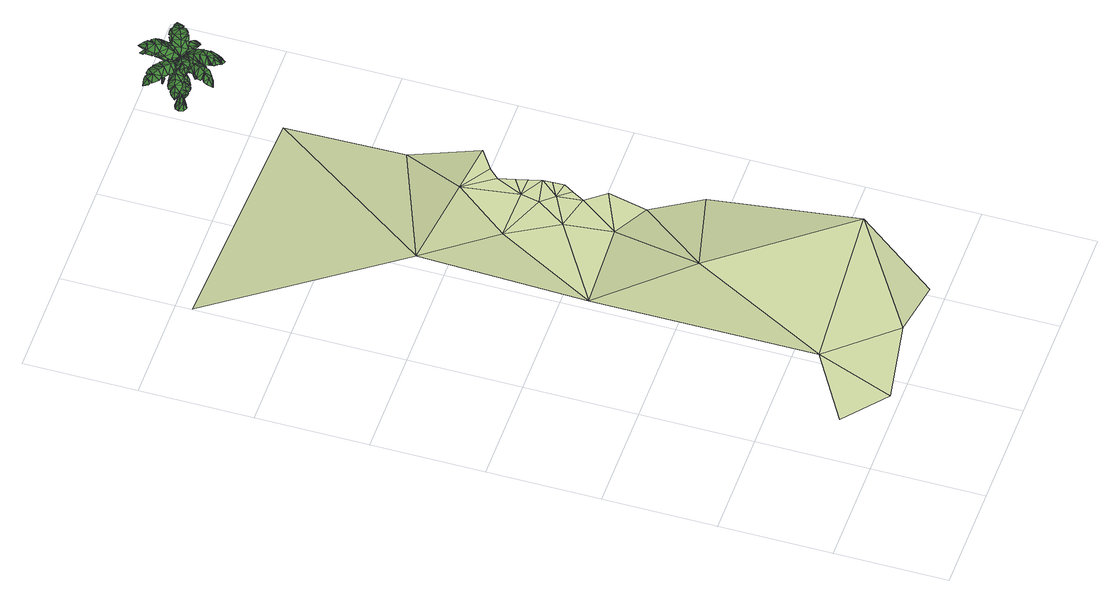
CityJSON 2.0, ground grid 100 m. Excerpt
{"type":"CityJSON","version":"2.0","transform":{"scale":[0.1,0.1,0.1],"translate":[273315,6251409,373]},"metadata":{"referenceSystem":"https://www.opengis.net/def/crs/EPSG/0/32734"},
"CityObjects":{
"tree1":{"type":"SolitaryVegetationObject","attributes":{"height":2.2,"width":0.14,"group":"standard","type":"palm","footprint":[263550.84,6242657.91],"ground_height":24.3},"geometry":[{"type":"MultiSurface","lod":"2","boundaries":[[[0,1,2]],[[2,3,4]],[[5,6,7]],[[8,0,9]],[[10,0,2]],[[9,11,5]],[[12,13,14]],[[14,15,16]],[[17,18,19]],[[20,12,21]],[[22,12,14]],[[21,23,17]],[[24,25,26]],[[26,27,28]],[[29,30,31]],[[32,24,33]],[[34,24,26]],[[33,35,29]],[[36,37,38]],[[39,40,41]],[[40,39,42]],[[43,44,45]],[[44,43,46]],[[47,48,49]],[[48,47,50]],[[51,52,53]],[[52,51,54]],[[55,56,57]],[[56,55,58]],[[59,60,61]],[[60,59,62]],[[63,64,65]],[[37,36,66]],[[64,63,67]],[[68,36,69]],[[40,70,71]],[[36,68,72]],[[73,64,74]],[[75,60,76]],[[64,73,77]],[[78,56,79]],[[60,75,80]],[[81,52,82]],[[56,78,83]],[[84,48,85]],[[52,81,86]],[[87,44,88]],[[48,84,89]],[[70,40,90]],[[44,87,91]],[[92,93,94]],[[94,95,96]],[[97,98,99]],[[100,92,101]],[[102,92,94]],[[101,103,97]],[[104,105,106]],[[106,107,108]],[[109,110,111]],[[112,104,113]],[[114,104,106]],[[113,115,109]],[[116,117,118]],[[118,119,120]],[[121,122,123]],[[124,116,125]],[[126,116,118]],[[125,127,121]],[[128,129,130]],[[130,131,132]],[[133,134,135]],[[136,128,137]],[[138,128,130]],[[137,139,133]],[[140,141,142]],[[142,143,144]],[[145,146,147]],[[148,140,149]],[[150,140,142]],[[149,151,145]],[[152,153,154]],[[154,155,156]],[[157,158,159]],[[160,152,161]],[[162,152,154]],[[161,163,157]],[[164,165,166]],[[166,167,168]],[[169,170,171]],[[172,164,173]],[[174,164,166]],[[173,175,169]],[[176,177,178]],[[178,179,180]],[[181,182,183]],[[184,176,185]],[[186,176,178]],[[185,187,181]],[[188,189,190]],[[190,191,192]],[[193,194,195]],[[196,188,197]],[[198,188,190]],[[197,199,193]],[[200,201,202]],[[201,203,204]],[[205,206,207]],[[208,209,200]],[[210,201,200]],[[209,205,211]],[[212,213,214]],[[213,215,216]],[[217,218,219]],[[220,221,212]],[[222,213,212]],[[221,217,223]],[[224,225,226]],[[225,227,228]],[[229,230,231]],[[232,233,224]],[[234,225,224]],[[233,229,235]],[[10,2,236]],[[10,236,237]],[[236,2,4]],[[236,4,238]],[[5,11,239]],[[5,239,240]],[[8,241,1]],[[8,1,0]],[[10,242,243]],[[10,243,0]],[[5,7,8]],[[5,8,9]],[[244,245,11]],[[244,11,9]],[[5,240,246]],[[5,246,247]],[[247,248,6]],[[247,6,5]],[[249,250,248]],[[249,248,247]],[[247,246,251]],[[247,251,249]],[[244,9,0]],[[244,0,243]],[[4,3,252]],[[4,252,253]],[[2,1,254]],[[2,254,3]],[[22,14,255]],[[22,255,256]],[[255,14,16]],[[255,16,257]],[[17,23,258]],[[17,258,259]],[[20,260,13]],[[20,13,12]],[[22,261,262]],[[22,262,12]],[[17,19,20]],[[17,20,21]],[[263,264,23]],[[263,23,21]],[[17,259,265]],[[17,265,266]],[[266,267,18]],[[266,18,17]],[[268,269,267]],[[268,267,266]],[[266,265,270]],[[266,270,268]],[[263,21,12]],[[263,12,262]],[[16,15,271]],[[16,271,272]],[[14,13,273]],[[14,273,15]],[[34,26,274]],[[34,274,275]],[[274,26,28]],[[274,28,276]],[[29,35,277]],[[29,277,278]],[[32,279,25]],[[32,25,24]],[[34,280,281]],[[34,281,24]],[[29,31,32]],[[29,32,33]],[[282,283,35]],[[282,35,33]],[[29,278,284]],[[29,284,285]],[[285,286,30]],[[285,30,29]],[[287,288,286]],[[287,286,285]],[[285,284,289]],[[285,289,287]],[[282,33,24]],[[282,24,281]],[[28,27,290]],[[28,290,291]],[[26,25,292]],[[26,292,27]],[[293,294,295]],[[293,295,296]],[[294,297,298]],[[294,298,295]],[[297,299,300]],[[297,300,298]],[[299,301,302]],[[299,302,300]],[[301,303,304]],[[301,304,302]],[[303,305,306]],[[303,306,304]],[[305,307,308]],[[305,308,306]],[[307,293,296]],[[307,296,308]],[[309,310,311]],[[309,311,312]],[[310,313,314]],[[310,314,311]],[[313,315,316]],[[313,316,314]],[[315,317,318]],[[315,318,316]],[[317,319,320]],[[317,320,318]],[[319,321,322]],[[319,322,320]],[[321,323,324]],[[321,324,322]],[[323,309,312]],[[323,312,324]],[[41,38,37]],[[41,37,39]],[[45,42,39]],[[45,39,43]],[[49,46,43]],[[49,43,47]],[[53,50,47]],[[53,47,51]],[[57,54,51]],[[57,51,55]],[[61,58,55]],[[61,55,59]],[[65,62,59]],[[65,59,63]],[[63,37,66]],[[63,66,67]],[[325,70,87]],[[325,87,84]],[[325,84,81]],[[325,81,78]],[[325,78,75]],[[325,75,73]],[[325,73,68]],[[325,68,70]],[[314,43,39]],[[314,39,311]],[[316,47,43]],[[316,43,314]],[[318,51,47]],[[318,47,316]],[[320,55,51]],[[320,51,318]],[[322,59,55]],[[322,55,320]],[[324,63,59]],[[324,59,322]],[[312,37,63]],[[312,63,324]],[[311,39,37]],[[311,37,312]],[[71,69,36]],[[71,36,40]],[[64,36,72]],[[64,72,74]],[[77,76,60]],[[77,60,64]],[[80,79,56]],[[80,56,60]],[[83,82,52]],[[83,52,56]],[[86,85,48]],[[86,48,52]],[[89,88,44]],[[89,44,48]],[[91,90,40]],[[91,40,44]],[[40,36,38]],[[40,38,41]],[[44,40,42]],[[44,42,45]],[[48,44,46]],[[48,46,49]],[[52,48,50]],[[52,50,53]],[[56,52,54]],[[56,54,57]],[[60,56,58]],[[60,58,61]],[[64,60,62]],[[64,62,65]],[[36,64,67]],[[36,67,66]],[[70,68,69]],[[70,69,71]],[[68,73,74]],[[68,74,72]],[[73,75,76]],[[73,76,77]],[[75,78,79]],[[75,79,80]],[[78,81,82]],[[78,82,83]],[[81,84,85]],[[81,85,86]],[[84,87,88]],[[84,88,89]],[[87,70,90]],[[87,90,91]],[[296,295,310]],[[296,310,309]],[[295,298,313]],[[295,313,310]],[[298,300,315]],[[298,315,313]],[[300,302,317]],[[300,317,315]],[[302,304,319]],[[302,319,317]],[[304,306,321]],[[304,321,319]],[[306,308,323]],[[306,323,321]],[[308,296,309]],[[308,309,323]],[[102,94,326]],[[102,326,327]],[[326,94,96]],[[326,96,328]],[[97,103,329]],[[97,329,330]],[[100,331,93]],[[100,93,92]],[[102,332,333]],[[102,333,92]],[[97,99,100]],[[97,100,101]],[[334,335,103]],[[334,103,101]],[[97,330,336]],[[97,336,337]],[[337,338,98]],[[337,98,97]],[[339,340,338]],[[339,338,337]],[[337,336,341]],[[337,341,339]],[[334,101,92]],[[334,92,333]],[[96,95,342]],[[96,342,343]],[[94,93,344]],[[94,344,95]],[[114,106,345]],[[114,345,346]],[[345,106,108]],[[345,108,347]],[[109,115,348]],[[109,348,349]],[[112,350,105]],[[112,105,104]],[[114,351,352]],[[114,352,104]],[[109,111,112]],[[109,112,113]],[[353,354,115]],[[353,115,113]],[[109,349,355]],[[109,355,356]],[[356,357,110]],[[356,110,109]],[[358,359,357]],[[358,357,356]],[[356,355,360]],[[356,360,358]],[[353,113,104]],[[353,104,352]],[[108,107,361]],[[108,361,362]],[[106,105,363]],[[106,363,107]],[[126,118,364]],[[126,364,365]],[[364,118,120]],[[364,120,366]],[[121,127,367]],[[121,367,368]],[[124,369,117]],[[124,117,116]],[[126,370,371]],[[126,371,116]],[[121,123,124]],[[121,124,125]],[[372,373,127]],[[372,127,125]],[[121,368,374]],[[121,374,375]],[[375,376,122]],[[375,122,121]],[[377,378,376]],[[377,376,375]],[[375,374,379]],[[375,379,377]],[[372,125,116]],[[372,116,371]],[[120,119,380]],[[120,380,381]],[[118,117,382]],[[118,382,119]],[[138,130,383]],[[138,383,384]],[[383,130,132]],[[383,132,385]],[[133,139,386]],[[133,386,387]],[[136,388,129]],[[136,129,128]],[[138,389,390]],[[138,390,128]],[[133,135,136]],[[133,136,137]],[[391,392,139]],[[391,139,137]],[[133,387,393]],[[133,393,394]],[[394,395,134]],[[394,134,133]],[[396,397,395]],[[396,395,394]],[[394,393,398]],[[394,398,396]],[[391,137,128]],[[391,128,390]],[[132,131,399]],[[132,399,400]],[[130,129,401]],[[130,401,131]],[[150,142,402]],[[150,402,403]],[[402,142,144]],[[402,144,404]],[[145,151,405]],[[145,405,406]],[[148,407,141]],[[148,141,140]],[[150,408,409]],[[150,409,140]],[[145,147,148]],[[145,148,149]],[[410,411,151]],[[410,151,149]],[[145,406,412]],[[145,412,413]],[[413,414,146]],[[413,146,145]],[[415,416,414]],[[415,414,413]],[[413,412,417]],[[413,417,415]],[[410,149,140]],[[410,140,409]],[[144,143,418]],[[144,418,419]],[[142,141,420]],[[142,420,143]],[[162,154,421]],[[162,421,422]],[[421,154,156]],[[421,156,423]],[[157,163,424]],[[157,424,425]],[[160,426,153]],[[160,153,152]],[[162,427,428]],[[162,428,152]],[[157,159,160]],[[157,160,161]],[[429,430,163]],[[429,163,161]],[[157,425,431]],[[157,431,432]],[[432,433,158]],[[432,158,157]],[[434,435,433]],[[434,433,432]],[[432,431,436]],[[432,436,434]],[[429,161,152]],[[429,152,428]],[[156,155,437]],[[156,437,438]],[[154,153,439]],[[154,439,155]],[[174,166,440]],[[174,440,441]],[[440,166,168]],[[440,168,442]],[[169,175,443]],[[169,443,444]],[[172,445,165]],[[172,165,164]],[[174,446,447]],[[174,447,164]],[[169,171,172]],[[169,172,173]],[[448,449,175]],[[448,175,173]],[[169,444,450]],[[169,450,451]],[[451,452,170]],[[451,170,169]],[[453,454,452]],[[453,452,451]],[[451,450,455]],[[451,455,453]],[[448,173,164]],[[448,164,447]],[[168,167,456]],[[168,456,457]],[[166,165,458]],[[166,458,167]],[[186,178,459]],[[186,459,460]],[[459,178,180]],[[459,180,461]],[[181,187,462]],[[181,462,463]],[[184,464,177]],[[184,177,176]],[[186,465,466]],[[186,466,176]],[[181,183,184]],[[181,184,185]],[[467,468,187]],[[467,187,185]],[[181,463,469]],[[181,469,470]],[[470,471,182]],[[470,182,181]],[[472,473,471]],[[472,471,470]],[[470,469,474]],[[470,474,472]],[[467,185,176]],[[467,176,466]],[[180,179,475]],[[180,475,476]],[[178,177,477]],[[178,477,179]],[[198,190,478]],[[198,478,479]],[[478,190,192]],[[478,192,480]],[[193,199,481]],[[193,481,482]],[[196,483,189]],[[196,189,188]],[[198,484,485]],[[198,485,188]],[[193,195,196]],[[193,196,197]],[[486,487,199]],[[486,199,197]],[[193,482,488]],[[193,488,489]],[[489,490,194]],[[489,194,193]],[[491,492,490]],[[491,490,489]],[[489,488,493]],[[489,493,491]],[[486,197,188]],[[486,188,485]],[[192,191,494]],[[192,494,495]],[[190,189,496]],[[190,496,191]],[[210,497,498]],[[210,498,201]],[[498,499,203]],[[498,203,201]],[[205,500,501]],[[205,501,211]],[[208,200,202]],[[208,202,502]],[[210,200,503]],[[210,503,504]],[[205,209,208]],[[205,208,206]],[[505,209,211]],[[505,211,506]],[[205,507,508]],[[205,508,500]],[[507,205,207]],[[507,207,509]],[[510,507,509]],[[510,509,511]],[[507,510,512]],[[507,512,508]],[[505,503,200]],[[505,200,209]],[[203,513,514]],[[203,514,204]],[[201,204,515]],[[201,515,202]],[[222,516,517]],[[222,517,213]],[[517,518,215]],[[517,215,213]],[[217,519,520]],[[217,520,223]],[[220,212,214]],[[220,214,521]],[[222,212,522]],[[222,522,523]],[[217,221,220]],[[217,220,218]],[[524,221,223]],[[524,223,525]],[[217,526,527]],[[217,527,519]],[[526,217,219]],[[526,219,528]],[[529,526,528]],[[529,528,530]],[[526,529,531]],[[526,531,527]],[[524,522,212]],[[524,212,221]],[[215,532,533]],[[215,533,216]],[[213,216,534]],[[213,534,214]],[[234,535,536]],[[234,536,225]],[[536,537,227]],[[536,227,225]],[[229,538,539]],[[229,539,235]],[[232,224,226]],[[232,226,540]],[[234,224,541]],[[234,541,542]],[[229,233,232]],[[229,232,230]],[[543,233,235]],[[543,235,544]],[[229,545,546]],[[229,546,538]],[[545,229,231]],[[545,231,547]],[[548,545,547]],[[548,547,549]],[[545,548,550]],[[545,550,546]],[[543,541,224]],[[543,224,233]],[[227,551,552]],[[227,552,228]],[[225,228,553]],[[225,553,226]]]}]},
"landuse1":{"type":"LandUse","attributes":{"leisure":"sports_centre","name":"Trafalgar Swimming Baths"},"geometry":[{"type":"MultiSurface","lod":"1","boundaries":[[[554,555,556]],[[557,554,556]],[[554,558,559]],[[557,560,554]],[[560,558,554]],[[560,557,561]],[[562,559,558]],[[559,563,564]],[[563,559,565]],[[565,559,562]],[[558,566,562]],[[558,560,567]],[[568,569,564]],[[563,570,564]],[[566,558,567]],[[565,571,563]],[[565,562,572]],[[562,566,573]],[[571,574,563]],[[572,562,573]],[[575,571,565]],[[575,565,572]],[[570,563,574]],[[570,576,564]],[[577,575,572]],[[571,575,578]],[[571,578,574]],[[579,575,577]],[[580,575,579]],[[581,570,574]],[[578,575,580]],[[582,574,578]],[[583,574,582]],[[574,583,581]],[[581,584,570]],[[564,576,568]],[[584,585,570]],[[585,576,570]]]}]}
},
"vertices":[
[2077,6500,645],[2129,6450,606],[2103,6554,616],[2143,6518,590],[2127,6609,563],[2016,6396,645],[2030,6334,595],[2082,6372,607],[2088,6413,623],[2048,6447,655],[2035,6515,635],[1948,6439,624],[2131,6527,701],[2207,6509,688],[2136,6581,666],[2191,6570,659],[2145,6632,609],[2131,6412,715],[2185,6363,687],[2205,6422,698],[2187,6459,704],[2129,6471,717],[2094,6517,680],[2063,6410,672],[2210,6488,609],[2282,6512,591],[2185,6545,594],[2238,6564,584],[2162,6609,558],[2261,6388,584],[2326,6381,541],[2320,6436,572],[2288,6457,589],[2235,6436,606],[2178,6469,587],[2196,6368,544],[2173,6667,552],[2163,6657,459],[2174,6682,544],[2145,6664,459],[2145,6679,552],[2155,6690,544],[2136,6690,544],[2128,6657,459],[2118,6667,552],[2116,6682,544],[2103,6669,544],[2121,6640,459],[2107,6640,552],[2095,6649,544],[2095,6630,544],[2128,6623,459],[2118,6613,552],[2103,6611,544],[2116,6598,544],[2145,6615,459],[2145,6601,552],[2136,6589,544],[2155,6589,544],[2163,6623,459],[2173,6613,552],[2174,6598,544],[2188,6611,544],[2170,6640,459],[2184,6640,552],[2196,6630,544],[2188,6669,544],[2196,6649,544],[2168,6662,609],[2168,6676,601],[2145,6672,609],[2155,6682,601],[2182,6663,601],[2177,6640,609],[2187,6649,601],[2168,6618,609],[2182,6617,601],[2187,6631,601],[2145,6608,609],[2155,6598,601],[2168,6604,601],[2123,6618,609],[2123,6604,601],[2136,6598,601],[2114,6640,609],[2104,6631,601],[2109,6617,601],[2123,6662,609],[2109,6663,601],[2104,6649,601],[2136,6682,601],[2123,6676,601],[2287,6696,642],[2267,6772,626],[2233,6675,613],[2217,6729,605],[2177,6656,563],[2390,6749,642],[2406,6817,608],[2346,6809,626],[2322,6776,636],[2339,6721,651],[2310,6667,620],[2418,6687,599],[2065,6616,707],[2079,6549,699],[2103,6630,669],[2115,6583,665],[2137,6639,613],[1980,6573,737],[1959,6511,721],[2013,6519,721],[2036,6547,720],[2024,6597,730],[2040,6639,691],[1946,6621,701],[2303,6628,592],[2314,6689,555],[2245,6633,584],[2253,6678,560],[2180,6635,557],[2402,6615,558],[2432,6648,503],[2389,6677,530],[2360,6667,553],[2355,6622,583],[2301,6590,581],[2384,6546,542],[2114,6732,725],[2039,6744,694],[2127,6685,678],[2072,6691,658],[2141,6645,610],[2091,6844,760],[2036,6894,727],[2023,6829,721],[2047,6792,725],[2102,6785,752],[2154,6751,716],[2168,6864,738],[2244,6667,707],[2233,6741,696],[2197,6653,670],[2187,6706,664],[2153,6643,613],[2344,6709,728],[2368,6775,705],[2309,6771,711],[2282,6741,714],[2293,6686,727],[2268,6639,688],[2373,6652,688],[2151,6781,635],[2082,6793,621],[2149,6729,609],[2099,6736,601],[2144,6676,563],[2147,6886,635],[2096,6925,604],[2080,6873,621],[2098,6840,630],[2151,6834,643],[2185,6789,615],[2209,6886,596],[2012,6738,605],[1963,6691,565],[2063,6701,591],[2027,6665,565],[2119,6662,555],[1926,6810,579],[1875,6800,521],[1899,6747,546],[1933,6738,569],[1967,6775,601],[2035,6773,594],[1982,6865,560],[2210,6799,577],[2148,6828,536],[2186,6739,574],[2140,6760,548],[2160,6670,552],[2255,6894,530],[2228,6932,467],[2185,6899,501],[2186,6868,530],[2233,6851,562],[2249,6784,565],[2320,6851,513],[1989,6627,575],[1992,6560,557],[2046,6632,573],[2049,6583,563],[2112,6635,553],[1897,6613,534],[1880,6562,490],[1922,6551,525],[1945,6571,547],[1939,6621,562],[1986,6660,555],[1905,6675,500],[2059,6577,419],[2089,6599,443],[2035,6623,404],[2128,6629,458],[2070,6631,434],[2024,6556,353],[2010,6606,354],[2009,6589,315],[2022,6599,379],[2038,6563,389],[2080,6561,408],[2070,6530,340],[2153,6756,415],[2150,6715,441],[2204,6738,390],[2145,6661,458],[2188,6704,425],[2153,6801,341],[2202,6773,334],[2184,6787,294],[2192,6768,364],[2154,6785,382],[2122,6753,407],[2095,6787,336],[2248,6573,412],[2212,6597,440],[2205,6535,386],[2164,6630,458],[2181,6568,423],[2290,6549,333],[2238,6518,326],[2262,6528,282],[2240,6531,357],[2275,6557,377],[2262,6604,403],[2307,6611,327],[2037,6586,599],[2006,6536,625],[2100,6616,563],[1942,6403,613],[1962,6390,618],[2103,6402,611],[2003,6524,628],[1972,6479,632],[1979,6467,634],[1963,6465,629],[1940,6377,605],[1983,6346,616],[2011,6327,593],[1947,6297,563],[2002,6314,579],[1937,6348,588],[2160,6527,573],[2146,6589,555],[2155,6500,584],[2073,6572,630],[2064,6517,660],[2119,6624,602],[2078,6376,670],[2098,6376,682],[2207,6457,699],[2066,6507,665],[2061,6455,674],[2072,6449,681],[2061,6438,673],[2091,6353,668],[2136,6351,694],[2174,6347,683],[2145,6287,651],[2177,6331,672],[2106,6326,659],[2206,6583,644],[2171,6625,610],[2210,6560,660],[2129,6519,558],[2148,6461,568],[2142,6592,549],[2223,6348,530],[2243,6354,541],[2306,6466,584],[2156,6452,569],[2175,6404,560],[2188,6402,564],[2182,6391,554],[2244,6335,521],[2289,6347,544],[2322,6364,533],[2317,6311,483],[2330,6355,517],[2268,6323,503],[2242,6586,576],[2189,6614,557],[2259,6564,582],[2181,6675,9],[2145,6690,9],[2145,6672,89],[2168,6663,89],[2110,6675,9],[2123,6663,89],[2096,6640,9],[2113,6640,89],[2110,6605,9],[2123,6617,89],[2145,6590,9],[2145,6608,89],[2181,6605,9],[2168,6617,89],[2195,6640,9],[2177,6640,89],[2162,6657,208],[2145,6664,208],[2145,6660,370],[2159,6654,370],[2128,6657,208],[2132,6654,370],[2121,6640,208],[2126,6640,370],[2128,6623,208],[2132,6626,370],[2145,6616,208],[2145,6620,370],[2162,6623,208],[2159,6626,370],[2170,6640,208],[2165,6640,370],[2145,6640,609],[2266,6621,577],[2321,6638,600],[2195,6637,555],[2441,6715,593],[2433,6734,605],[2314,6795,631],[2330,6646,604],[2379,6665,606],[2380,6677,612],[2394,6672,603],[2455,6737,588],[2439,6780,613],[2425,6814,602],[2487,6814,563],[2436,6824,590],[2471,6762,576],[2197,6735,593],[2172,6683,563],[2217,6750,605],[2066,6672,640],[2026,6661,674],[2120,6655,608],[1926,6597,704],[1935,6582,714],[2041,6531,716],[2020,6655,680],[1980,6640,696],[1980,6630,702],[1967,6634,697],[1913,6578,706],[1933,6544,728],[1943,6513,720],[1882,6510,702],[1930,6504,713],[1897,6555,703],[2129,6576,651],[2142,6616,615],[2115,6565,667],[2236,6569,568],[2292,6559,573],[2183,6611,555],[2410,6554,523],[2416,6574,527],[2361,6684,544],[2302,6561,573],[2348,6551,561],[2355,6561,561],[2361,6549,554],[2429,6561,509],[2442,6606,517],[2442,6636,498],[2477,6595,457],[2451,6634,482],[2447,6569,488],[2236,6689,550],[2187,6657,548],[2261,6693,552],[2196,6710,662],[2189,6759,705],[2166,6658,612],[2148,6896,737],[2125,6892,743],[2027,6793,715],[2184,6768,711],[2178,6818,731],[2164,6821,736],[2175,6835,733],[2132,6919,736],[2080,6909,750],[2045,6911,730],[2071,6982,717],[2042,6929,721],[2114,6946,728],[2063,6679,638],[2113,6650,605],[2051,6698,656],[2231,6602,637],[2280,6613,669],[2170,6624,607],[2397,6677,688],[2389,6695,699],[2277,6759,710],[2288,6619,675],[2334,6633,686],[2335,6645,693],[2349,6640,687],[2413,6697,688],[2396,6737,712],[2386,6771,702],[2451,6769,676],[2400,6780,693],[2431,6720,681],[2171,6713,650],[2150,6669,614],[2188,6726,666],[2206,6735,576],[2212,6788,597],[2166,6683,556],[2193,6916,590],[2175,6916,601],[2080,6840,625],[2210,6798,600],[2212,6846,602],[2202,6851,608],[2211,6861,600],[2181,6936,586],[2140,6939,609],[2106,6939,599],[2130,6991,563],[2102,6952,587],[2166,6958,575],[2086,6721,590],[2119,6681,563],[2081,6743,601],[2107,6755,574],[2062,6797,585],[2130,6687,553],[1951,6874,542],[1935,6859,547],[1923,6723,558],[2051,6801,586],[2014,6838,578],[2001,6833,578],[2002,6848,571],[1929,6879,529],[1891,6845,538],[1872,6819,516],[1861,6879,476],[1864,6826,500],[1906,6884,507],[2035,6645,553],[2098,6646,546],[2009,6656,557],[2248,6707,558],[2277,6763,557],[2187,6665,549],[2320,6879,489],[2301,6893,493],[2169,6873,519],[2279,6774,555],[2304,6817,538],[2296,6828,537],[2311,6829,528],[2318,6900,473],[2276,6930,480],[2244,6938,459],[2296,6956,411],[2248,6945,442],[2316,6920,447],[2122,6746,539],[2139,6685,541],[2126,6774,539],[2047,6688,542],[1991,6688,540],[2105,6656,544],[1883,6658,483],[1880,6640,492],[1949,6553,542],[1982,6684,539],[1938,6682,522],[1932,6672,525],[1926,6680,514],[1868,6644,471],[1861,6603,490],[1868,6570,480],[1834,6591,428],[1862,6566,464],[1854,6629,452],[2067,6573,558],[2109,6610,551],[2044,6565,559],[2102,6550,402],[2127,6573,427],[2138,6616,451],[2045,6543,321],[2058,6535,318],[2017,6612,376],[2081,6535,368],[2096,6548,397],[2072,6538,366],[2077,6533,357],[2019,6557,309],[2049,6540,303],[2011,6582,304],[2024,6567,258],[2012,6585,291],[2042,6547,284],[2116,6643,454],[2076,6646,438],[2061,6641,428],[2096,6745,405],[2098,6707,432],[2126,6664,454],[2122,6796,311],[2105,6792,310],[2205,6762,359],[2095,6774,367],[2099,6751,399],[2104,6778,364],[2095,6779,355],[2150,6805,293],[2113,6796,292],[2175,6792,283],[2145,6795,237],[2174,6789,269],[2121,6795,270],[2164,6658,451],[2196,6688,429],[2202,6704,417],[2268,6632,401],[2232,6650,430],[2177,6647,453],[2303,6581,301],[2308,6599,300],[2227,6522,352],[2295,6617,361],[2272,6626,395],[2294,6607,357],[2300,6615,348],[2296,6550,282],[2307,6590,281],[2271,6534,271],[2289,6560,221],[2269,6536,256],[2302,6583,257],[2152,6613,450],[2162,6569,426],[2174,6555,414],
[824,704,318],[183,322,318],[560,7,318],[1316,144,318],[1540,1971,271],[946,2735,176],[2429,837,271],[1840,79,271],[1779,2778,142],[1475,3647,142],[995,4238,176],[1728,3211,142],[2096,2603,142],[2357,2173,142],[2179,5768,9],[1,5851,26],[1869,4143,142],[1912,3469,142],[2035,3131,142],[2177,2956,142],[1947,3637,142],[2009,3357,142],[2197,4708,9],[2102,3241,142],[2150,3519,142],[2154,3328,142],[2152,3430,142],[2057,3882,142],[2119,3631,142],[2092,3731,142],[2139,3967,142],[2320,4090,142]
]}
